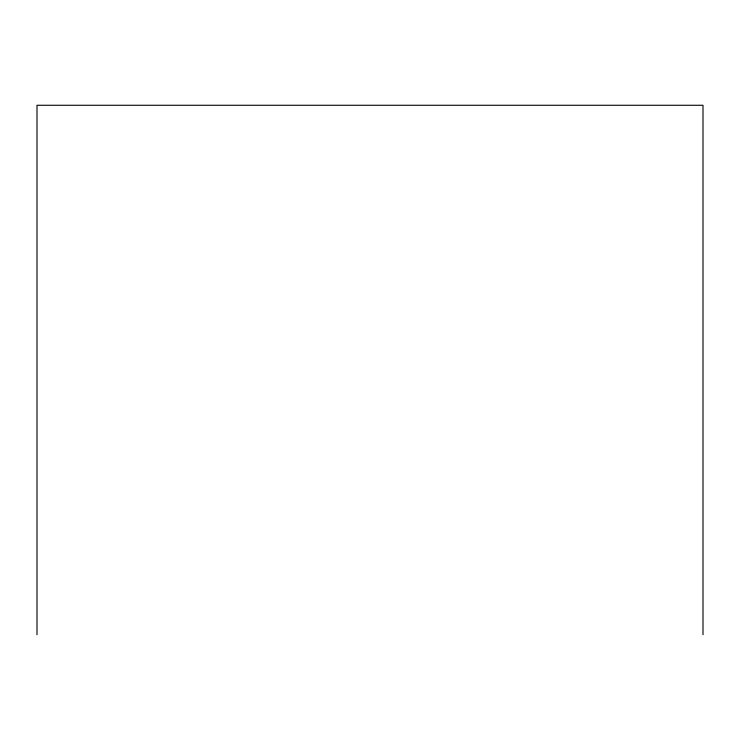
<?xml version="1.0" encoding="UTF-8"?>
<svg xmlns="http://www.w3.org/2000/svg" width="740" height="740" viewBox="0 0 740 740"><rect width="100%" height="100%" fill="white"/><g stroke="black" fill="none" stroke-linecap="round" stroke-linejoin="round"><path stroke-width="1.11" d="M703 634.726L703 105.274L37 105.274L37 634.726"/></g></svg>
